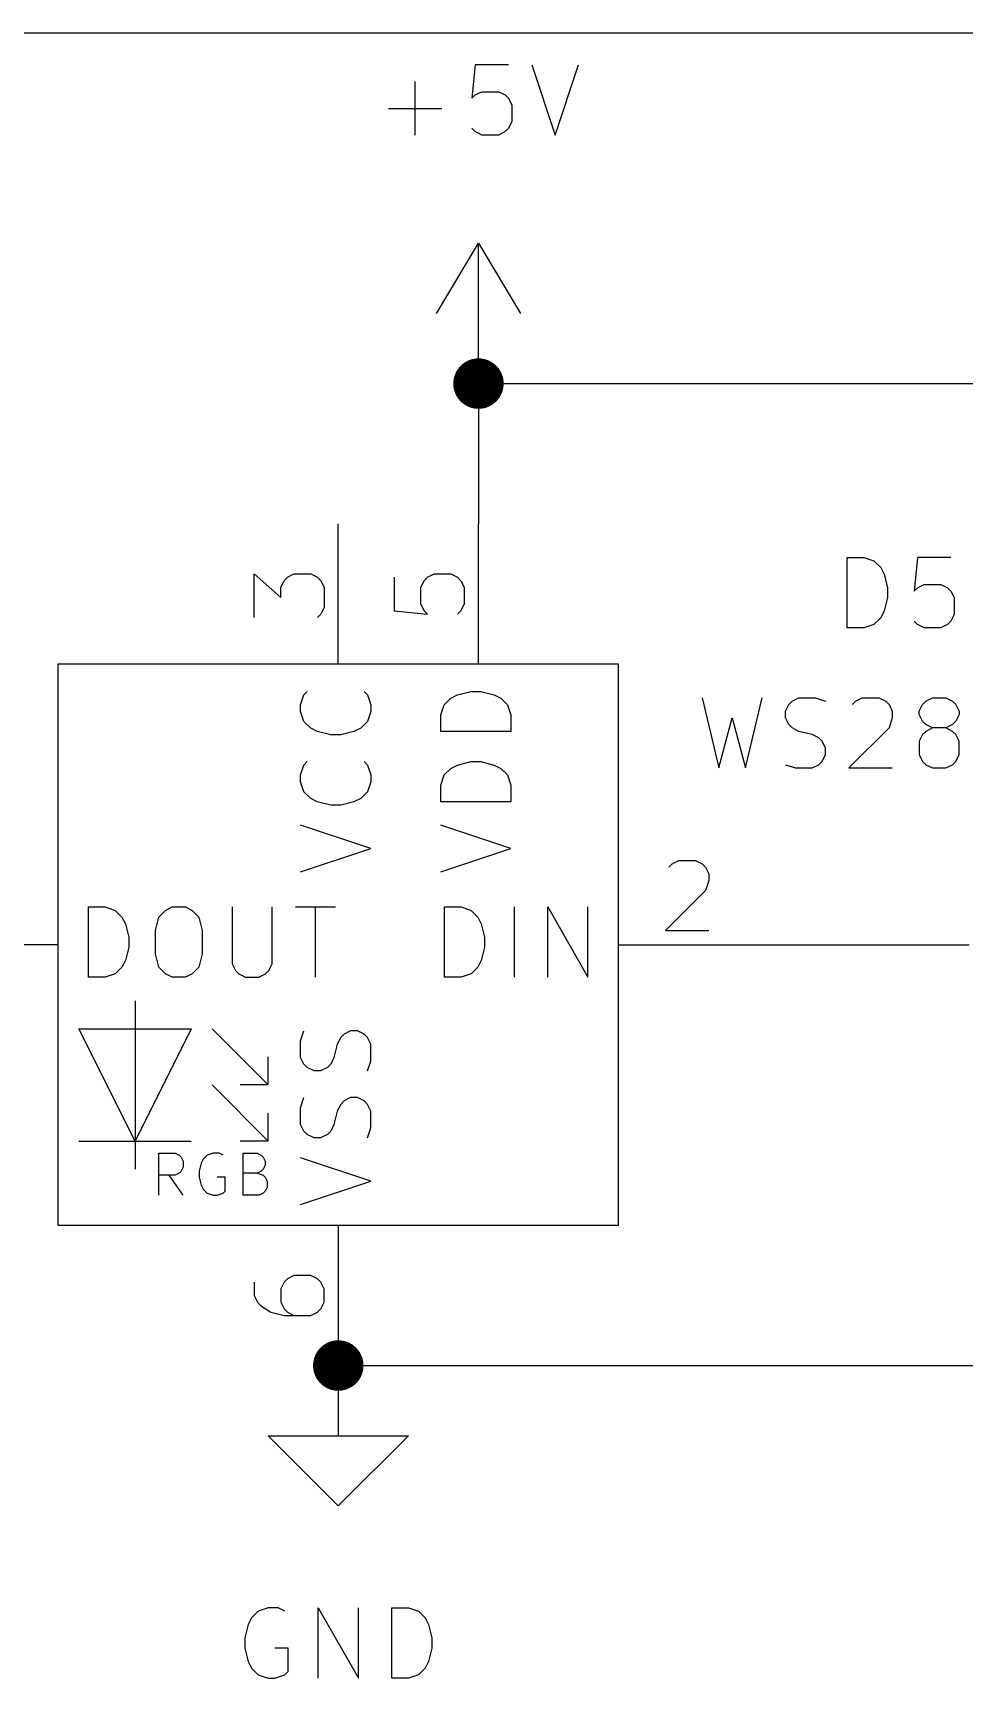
# Model space of a CAD drawing. Extents: x 0.4 to 11.3, y -7.9 to -0.4.
# Drawn here: x 1.182 to 1.846, y -3.973 to -2.8 of the extents above; entities that cross this region are included whole.
import ezdxf

# ---------------------------------------------------------------- set-up
doc = ezdxf.new("R2010")
doc.units = 0
doc.header["$MEASUREMENT"] = 0
for name, color, linetype in [('CYAN2', 4, 'CONTINUOUS'), ('GREEN3', 91, 'CONTINUOUS'), ('LYELLOW', 51, 'CONTINUOUS'), ('RED2', 1, 'CONTINUOUS'), ('RED3', 11, 'CONTINUOUS')]:
    doc.layers.add(name, color=color, linetype=linetype)

msp = doc.modelspace()

# ---------------------------------------------------------------- linework, layer by layer
at = {"layer": 'CYAN2', "linetype": 'CONTINUOUS'}
for p, q in [((1.4976, -2.8228), (1.4952, -2.8466)), ((1.5214, -2.8228), (1.4976, -2.8228)), ((1.5381, -2.8228), (1.5548, -2.8728)), ((1.5548, -2.8728), (1.5714, -2.8228)), ((1.4548, -2.8728), (1.4548, -2.8347)), ((1.4952, -2.8466), (1.4976, -2.8442)), ((1.4976, -2.8442), (1.5024, -2.8419)), ((1.5024, -2.8419), (1.5143, -2.8419)), ((1.5143, -2.8419), (1.519, -2.8442)), ((1.519, -2.8442), (1.5214, -2.8466)), ((1.5214, -2.8466), (1.5238, -2.8514)), ((1.4357, -2.8538), (1.4738, -2.8538)), ((1.5238, -2.8514), (1.5238, -2.8633)), ((1.4976, -2.8704), (1.4952, -2.868)), ((1.5024, -2.8728), (1.4976, -2.8704)), ((1.5143, -2.8728), (1.5024, -2.8728)), ((1.519, -2.8704), (1.5143, -2.8728)), ((1.5214, -2.868), (1.519, -2.8704)), ((1.5238, -2.8633), (1.5214, -2.868)), ((1.7631, -3.224), (1.7631, -3.174)), ((1.7631, -3.174), (1.775, -3.174)), ((1.7631, -3.224), (1.7631, -3.174)), ((1.7631, -3.174), (1.775, -3.174)), ((1.775, -3.174), (1.7821, -3.1764)), ((1.775, -3.174), (1.7821, -3.1764)), ((1.7821, -3.1764), (1.7869, -3.1812)), ((1.7821, -3.1764), (1.7869, -3.1812)), ((1.8131, -3.174), (1.8107, -3.1979)), ((1.8131, -3.174), (1.8107, -3.1979)), ((1.8369, -3.174), (1.8131, -3.174)), ((1.8369, -3.174), (1.8131, -3.174)), ((1.7869, -3.1812), (1.7893, -3.1859)), ((1.7869, -3.1812), (1.7893, -3.1859)), ((1.7893, -3.1859), (1.7917, -3.1955)), ((1.7893, -3.1859), (1.7917, -3.1955)), ((1.7917, -3.1955), (1.7917, -3.2026)), ((1.7917, -3.1955), (1.7917, -3.2026)), ((1.8107, -3.1979), (1.8131, -3.1955)), ((1.8107, -3.1979), (1.8131, -3.1955)), ((1.8131, -3.1955), (1.8179, -3.1931)), ((1.8131, -3.1955), (1.8179, -3.1931)), ((1.8179, -3.1931), (1.8298, -3.1931)), ((1.8179, -3.1931), (1.8298, -3.1931)), ((1.8298, -3.1931), (1.8345, -3.1955)), ((1.8298, -3.1931), (1.8345, -3.1955)), ((1.8345, -3.1955), (1.8369, -3.1979)), ((1.8345, -3.1955), (1.8369, -3.1979)), ((1.8369, -3.1979), (1.8393, -3.2026)), ((1.8369, -3.1979), (1.8393, -3.2026)), ((1.7893, -3.2121), (1.7869, -3.2169)), ((1.7893, -3.2121), (1.7869, -3.2169)), ((1.7917, -3.2026), (1.7893, -3.2121)), ((1.7917, -3.2026), (1.7893, -3.2121)), ((1.8393, -3.2026), (1.8393, -3.2145)), ((1.8393, -3.2026), (1.8393, -3.2145)), ((1.775, -3.224), (1.7631, -3.224)), ((1.775, -3.224), (1.7631, -3.224)), ((1.7821, -3.2217), (1.775, -3.224)), ((1.7821, -3.2217), (1.775, -3.224)), ((1.7869, -3.2169), (1.7821, -3.2217)), ((1.7869, -3.2169), (1.7821, -3.2217)), ((1.8131, -3.2217), (1.8107, -3.2193)), ((1.8131, -3.2217), (1.8107, -3.2193)), ((1.8179, -3.224), (1.8131, -3.2217)), ((1.8179, -3.224), (1.8131, -3.2217)), ((1.8298, -3.224), (1.8179, -3.224)), ((1.8298, -3.224), (1.8179, -3.224)), ((1.8345, -3.2217), (1.8298, -3.224)), ((1.8345, -3.2217), (1.8298, -3.224)), ((1.8369, -3.2193), (1.8345, -3.2217)), ((1.8369, -3.2193), (1.8345, -3.2217)), ((1.8393, -3.2145), (1.8369, -3.2193)), ((1.8393, -3.2145), (1.8369, -3.2193)), ((1.3731, -3.279), (1.3755, -3.2719)), ((1.3731, -3.279), (1.3755, -3.2719)), ((1.3755, -3.2719), (1.3779, -3.2695)), ((1.3755, -3.2719), (1.3779, -3.2695)), ((1.4184, -3.2695), (1.4208, -3.2719)), ((1.4184, -3.2695), (1.4208, -3.2719)), ((1.4208, -3.2719), (1.4231, -3.279)), ((1.4208, -3.2719), (1.4231, -3.279)), ((1.4803, -3.2743), (1.485, -3.2719)), ((1.4803, -3.2743), (1.485, -3.2719)), ((1.485, -3.2719), (1.4946, -3.2695)), ((1.485, -3.2719), (1.4946, -3.2695)), ((1.4946, -3.2695), (1.5017, -3.2695)), ((1.4946, -3.2695), (1.5017, -3.2695)), ((1.5017, -3.2695), (1.5112, -3.2719)), ((1.5017, -3.2695), (1.5112, -3.2719)), ((1.5112, -3.2719), (1.516, -3.2743)), ((1.5112, -3.2719), (1.516, -3.2743)), ((1.3731, -3.2838), (1.3731, -3.279)), ((1.3731, -3.2838), (1.3731, -3.279)), ((1.3755, -3.2909), (1.3731, -3.2838)), ((1.3755, -3.2909), (1.3731, -3.2838)), ((1.4231, -3.2838), (1.4208, -3.2909)), ((1.4231, -3.2838), (1.4208, -3.2909)), ((1.4231, -3.279), (1.4231, -3.2838)), ((1.4231, -3.279), (1.4231, -3.2838)), ((1.4731, -3.2862), (1.4755, -3.279)), ((1.4731, -3.2862), (1.4755, -3.279)), ((1.4755, -3.279), (1.4803, -3.2743)), ((1.4755, -3.279), (1.4803, -3.2743)), ((1.516, -3.2743), (1.5208, -3.279)), ((1.516, -3.2743), (1.5208, -3.279)), ((1.5208, -3.279), (1.5231, -3.2862)), ((1.5208, -3.279), (1.5231, -3.2862)), ((1.6595, -3.274), (1.6714, -3.324)), ((1.6595, -3.274), (1.6714, -3.324)), ((1.6905, -3.324), (1.7024, -3.274)), ((1.6905, -3.324), (1.7024, -3.274)), ((1.719, -3.2836), (1.7214, -3.2788)), ((1.719, -3.2836), (1.7214, -3.2788)), ((1.719, -3.2883), (1.719, -3.2836)), ((1.719, -3.2883), (1.719, -3.2836)), ((1.7214, -3.2788), (1.7238, -3.2764)), ((1.7214, -3.2788), (1.7238, -3.2764)), ((1.7238, -3.2764), (1.7286, -3.274)), ((1.7238, -3.2764), (1.7286, -3.274)), ((1.7286, -3.274), (1.7405, -3.274)), ((1.7286, -3.274), (1.7405, -3.274)), ((1.7405, -3.274), (1.7476, -3.2764)), ((1.7405, -3.274), (1.7476, -3.2764)), ((1.7667, -3.2788), (1.769, -3.2764)), ((1.7667, -3.2788), (1.769, -3.2764)), ((1.769, -3.2764), (1.7738, -3.274)), ((1.769, -3.2764), (1.7738, -3.274)), ((1.7738, -3.274), (1.7857, -3.274)), ((1.7738, -3.274), (1.7857, -3.274)), ((1.7857, -3.274), (1.7905, -3.2764)), ((1.7857, -3.274), (1.7905, -3.2764)), ((1.7905, -3.2764), (1.7929, -3.2788)), ((1.7905, -3.2764), (1.7929, -3.2788)), ((1.7929, -3.2788), (1.7952, -3.2836)), ((1.7929, -3.2788), (1.7952, -3.2836)), ((1.7952, -3.2836), (1.7952, -3.2883)), ((1.7952, -3.2836), (1.7952, -3.2883)), ((1.8143, -3.2836), (1.8167, -3.2788)), ((1.8143, -3.2836), (1.8167, -3.2788)), ((1.8143, -3.2859), (1.8143, -3.2836)), ((1.8143, -3.2859), (1.8143, -3.2836)), ((1.8167, -3.2788), (1.819, -3.2764)), ((1.8167, -3.2788), (1.819, -3.2764)), ((1.819, -3.2764), (1.8238, -3.274)), ((1.819, -3.2764), (1.8238, -3.274)), ((1.8238, -3.274), (1.8333, -3.274)), ((1.8238, -3.274), (1.8333, -3.274)), ((1.8333, -3.274), (1.8381, -3.2764)), ((1.8333, -3.274), (1.8381, -3.2764)), ((1.8381, -3.2764), (1.8405, -3.2788)), ((1.8381, -3.2764), (1.8405, -3.2788)), ((1.8405, -3.2788), (1.8429, -3.2836)), ((1.8405, -3.2788), (1.8429, -3.2836)), ((1.8429, -3.2836), (1.8429, -3.2859)), ((1.8429, -3.2836), (1.8429, -3.2859)), ((1.3803, -3.2957), (1.3755, -3.2909)), ((1.3803, -3.2957), (1.3755, -3.2909)), ((1.4208, -3.2909), (1.416, -3.2957)), ((1.4208, -3.2909), (1.416, -3.2957)), ((1.4731, -3.2981), (1.4731, -3.2862)), ((1.4731, -3.2981), (1.4731, -3.2862)), ((1.5231, -3.2862), (1.5231, -3.2981)), ((1.5231, -3.2862), (1.5231, -3.2981)), ((1.6714, -3.324), (1.681, -3.2883)), ((1.6714, -3.324), (1.681, -3.2883)), ((1.681, -3.2883), (1.6905, -3.324)), ((1.681, -3.2883), (1.6905, -3.324)), ((1.7214, -3.2931), (1.719, -3.2883)), ((1.7214, -3.2931), (1.719, -3.2883)), ((1.7238, -3.2955), (1.7214, -3.2931)), ((1.7238, -3.2955), (1.7214, -3.2931)), ((1.7286, -3.2979), (1.7238, -3.2955)), ((1.7286, -3.2979), (1.7238, -3.2955)), ((1.7929, -3.2955), (1.7643, -3.324)), ((1.7929, -3.2955), (1.7643, -3.324)), ((1.7952, -3.2883), (1.7929, -3.2955)), ((1.7952, -3.2883), (1.7929, -3.2955)), ((1.8167, -3.2907), (1.8143, -3.2859)), ((1.8167, -3.2907), (1.8143, -3.2859)), ((1.819, -3.2931), (1.8167, -3.2907)), ((1.819, -3.2931), (1.8167, -3.2907)), ((1.8238, -3.2955), (1.819, -3.2931)), ((1.8238, -3.2955), (1.819, -3.2931)), ((1.8238, -3.2955), (1.819, -3.2979)), ((1.8238, -3.2955), (1.819, -3.2979)), ((1.8333, -3.2955), (1.8238, -3.2955)), ((1.8333, -3.2955), (1.8238, -3.2955)), ((1.8381, -3.2931), (1.8333, -3.2955)), ((1.8381, -3.2931), (1.8333, -3.2955)), ((1.8381, -3.2979), (1.8333, -3.2955)), ((1.8381, -3.2979), (1.8333, -3.2955)), ((1.8405, -3.2907), (1.8381, -3.2931)), ((1.8405, -3.2907), (1.8381, -3.2931)), ((1.8429, -3.2859), (1.8405, -3.2907)), ((1.8429, -3.2859), (1.8405, -3.2907)), ((1.385, -3.2981), (1.3803, -3.2957)), ((1.385, -3.2981), (1.3803, -3.2957)), ((1.3946, -3.3005), (1.385, -3.2981)), ((1.3946, -3.3005), (1.385, -3.2981)), ((1.4017, -3.3005), (1.3946, -3.3005)), ((1.4017, -3.3005), (1.3946, -3.3005)), ((1.4112, -3.2981), (1.4017, -3.3005)), ((1.4112, -3.2981), (1.4017, -3.3005)), ((1.416, -3.2957), (1.4112, -3.2981)), ((1.416, -3.2957), (1.4112, -3.2981)), ((1.5231, -3.2981), (1.4731, -3.2981)), ((1.5231, -3.2981), (1.4731, -3.2981)), ((1.7381, -3.3002), (1.7286, -3.2979)), ((1.7381, -3.3002), (1.7286, -3.2979)), ((1.7429, -3.3026), (1.7381, -3.3002)), ((1.7429, -3.3026), (1.7381, -3.3002)), ((1.7452, -3.305), (1.7429, -3.3026)), ((1.7452, -3.305), (1.7429, -3.3026)), ((1.7476, -3.3098), (1.7452, -3.305)), ((1.7476, -3.3098), (1.7452, -3.305)), ((1.8167, -3.3002), (1.8143, -3.305)), ((1.8167, -3.3002), (1.8143, -3.305)), ((1.8143, -3.305), (1.8143, -3.3145)), ((1.8143, -3.305), (1.8143, -3.3145)), ((1.819, -3.2979), (1.8167, -3.3002)), ((1.819, -3.2979), (1.8167, -3.3002)), ((1.8405, -3.3002), (1.8381, -3.2979)), ((1.8405, -3.3002), (1.8381, -3.2979)), ((1.8429, -3.305), (1.8405, -3.3002)), ((1.8429, -3.305), (1.8405, -3.3002)), ((1.8429, -3.3145), (1.8429, -3.305)), ((1.8429, -3.3145), (1.8429, -3.305)), ((1.7452, -3.3193), (1.7476, -3.3145)), ((1.7452, -3.3193), (1.7476, -3.3145)), ((1.7476, -3.3145), (1.7476, -3.3098)), ((1.7476, -3.3145), (1.7476, -3.3098)), ((1.8143, -3.3145), (1.8167, -3.3193)), ((1.8143, -3.3145), (1.8167, -3.3193)), ((1.8405, -3.3193), (1.8429, -3.3145)), ((1.8405, -3.3193), (1.8429, -3.3145)), ((1.3731, -3.329), (1.3755, -3.3219)), ((1.3731, -3.329), (1.3755, -3.3219)), ((1.3731, -3.3338), (1.3731, -3.329)), ((1.3731, -3.3338), (1.3731, -3.329)), ((1.3755, -3.3219), (1.3779, -3.3195)), ((1.3755, -3.3219), (1.3779, -3.3195)), ((1.4184, -3.3195), (1.4208, -3.3219)), ((1.4184, -3.3195), (1.4208, -3.3219)), ((1.4208, -3.3219), (1.4231, -3.329)), ((1.4208, -3.3219), (1.4231, -3.329)), ((1.4231, -3.329), (1.4231, -3.3338)), ((1.4231, -3.329), (1.4231, -3.3338)), ((1.4731, -3.3362), (1.4755, -3.329)), ((1.4731, -3.3362), (1.4755, -3.329)), ((1.4755, -3.329), (1.4803, -3.3243)), ((1.4755, -3.329), (1.4803, -3.3243)), ((1.4803, -3.3243), (1.485, -3.3219)), ((1.4803, -3.3243), (1.485, -3.3219)), ((1.485, -3.3219), (1.4946, -3.3195)), ((1.485, -3.3219), (1.4946, -3.3195)), ((1.4946, -3.3195), (1.5017, -3.3195)), ((1.4946, -3.3195), (1.5017, -3.3195)), ((1.5017, -3.3195), (1.5112, -3.3219)), ((1.5017, -3.3195), (1.5112, -3.3219)), ((1.5112, -3.3219), (1.516, -3.3243)), ((1.5112, -3.3219), (1.516, -3.3243)), ((1.516, -3.3243), (1.5208, -3.329)), ((1.516, -3.3243), (1.5208, -3.329)), ((1.5208, -3.329), (1.5231, -3.3362)), ((1.5208, -3.329), (1.5231, -3.3362)), ((1.719, -3.3217), (1.7262, -3.324)), ((1.719, -3.3217), (1.7262, -3.324)), ((1.7262, -3.324), (1.7381, -3.324)), ((1.7262, -3.324), (1.7381, -3.324)), ((1.7381, -3.324), (1.7429, -3.3217)), ((1.7381, -3.324), (1.7429, -3.3217)), ((1.7429, -3.3217), (1.7452, -3.3193)), ((1.7429, -3.3217), (1.7452, -3.3193)), ((1.7643, -3.324), (1.7952, -3.324)), ((1.7643, -3.324), (1.7952, -3.324)), ((1.8167, -3.3193), (1.819, -3.3217)), ((1.8167, -3.3193), (1.819, -3.3217)), ((1.819, -3.3217), (1.8238, -3.324)), ((1.819, -3.3217), (1.8238, -3.324)), ((1.8238, -3.324), (1.8333, -3.324)), ((1.8238, -3.324), (1.8333, -3.324)), ((1.8333, -3.324), (1.8381, -3.3217)), ((1.8333, -3.324), (1.8381, -3.3217)), ((1.8381, -3.3217), (1.8405, -3.3193)), ((1.8381, -3.3217), (1.8405, -3.3193)), ((1.3755, -3.3409), (1.3731, -3.3338)), ((1.3755, -3.3409), (1.3731, -3.3338)), ((1.3803, -3.3457), (1.3755, -3.3409)), ((1.3803, -3.3457), (1.3755, -3.3409)), ((1.4208, -3.3409), (1.416, -3.3457)), ((1.4208, -3.3409), (1.416, -3.3457)), ((1.4231, -3.3338), (1.4208, -3.3409)), ((1.4231, -3.3338), (1.4208, -3.3409)), ((1.4731, -3.3481), (1.4731, -3.3362)), ((1.4731, -3.3481), (1.4731, -3.3362)), ((1.5231, -3.3362), (1.5231, -3.3481)), ((1.5231, -3.3362), (1.5231, -3.3481)), ((1.385, -3.3481), (1.3803, -3.3457)), ((1.385, -3.3481), (1.3803, -3.3457)), ((1.3946, -3.3505), (1.385, -3.3481)), ((1.3946, -3.3505), (1.385, -3.3481)), ((1.4017, -3.3505), (1.3946, -3.3505)), ((1.4017, -3.3505), (1.3946, -3.3505)), ((1.4112, -3.3481), (1.4017, -3.3505)), ((1.4112, -3.3481), (1.4017, -3.3505)), ((1.416, -3.3457), (1.4112, -3.3481)), ((1.416, -3.3457), (1.4112, -3.3481)), ((1.5231, -3.3481), (1.4731, -3.3481)), ((1.5231, -3.3481), (1.4731, -3.3481)), ((1.4231, -3.3814), (1.3731, -3.3648)), ((1.4231, -3.3814), (1.3731, -3.3648)), ((1.5231, -3.3814), (1.4731, -3.3648)), ((1.5231, -3.3814), (1.4731, -3.3648)), ((1.3731, -3.3981), (1.4231, -3.3814)), ((1.3731, -3.3981), (1.4231, -3.3814)), ((1.4731, -3.3981), (1.5231, -3.3814)), ((1.4731, -3.3981), (1.5231, -3.3814)), ((1.2219, -3.4731), (1.2219, -3.4231)), ((1.2219, -3.4231), (1.2338, -3.4231)), ((1.2219, -3.4731), (1.2219, -3.4231)), ((1.2219, -3.4231), (1.2338, -3.4231)), ((1.2338, -3.4231), (1.2409, -3.4255)), ((1.2338, -3.4231), (1.2409, -3.4255)), ((1.2767, -3.4255), (1.2814, -3.4231)), ((1.2767, -3.4255), (1.2814, -3.4231)), ((1.2814, -3.4231), (1.2909, -3.4231)), ((1.2814, -3.4231), (1.2909, -3.4231)), ((1.2909, -3.4231), (1.2957, -3.4255)), ((1.2909, -3.4231), (1.2957, -3.4255)), ((1.3243, -3.4231), (1.3243, -3.4636)), ((1.3243, -3.4231), (1.3243, -3.4636)), ((1.3529, -3.4636), (1.3529, -3.4231)), ((1.3529, -3.4636), (1.3529, -3.4231)), ((1.3695, -3.4231), (1.3981, -3.4231)), ((1.3695, -3.4231), (1.3981, -3.4231)), ((1.3838, -3.4731), (1.3838, -3.4231)), ((1.3838, -3.4731), (1.3838, -3.4231)), ((1.4757, -3.4731), (1.4757, -3.4231)), ((1.4757, -3.4231), (1.4876, -3.4231)), ((1.4757, -3.4731), (1.4757, -3.4231)), ((1.4757, -3.4231), (1.4876, -3.4231)), ((1.4876, -3.4231), (1.4948, -3.4255)), ((1.4876, -3.4231), (1.4948, -3.4255)), ((1.5257, -3.4731), (1.5257, -3.4231)), ((1.5257, -3.4731), (1.5257, -3.4231)), ((1.5495, -3.4731), (1.5495, -3.4231)), ((1.5495, -3.4231), (1.5781, -3.4731)), ((1.5495, -3.4731), (1.5495, -3.4231)), ((1.5495, -3.4231), (1.5781, -3.4731)), ((1.5781, -3.4731), (1.5781, -3.4231)), ((1.5781, -3.4731), (1.5781, -3.4231)), ((1.2409, -3.4255), (1.2457, -3.4303)), ((1.2409, -3.4255), (1.2457, -3.4303)), ((1.2457, -3.4303), (1.2481, -3.435)), ((1.2457, -3.4303), (1.2481, -3.435)), ((1.2481, -3.435), (1.2505, -3.4446)), ((1.2481, -3.435), (1.2505, -3.4446)), ((1.2695, -3.4398), (1.2719, -3.4303)), ((1.2695, -3.4398), (1.2719, -3.4303)), ((1.2719, -3.4303), (1.2767, -3.4255)), ((1.2719, -3.4303), (1.2767, -3.4255)), ((1.2957, -3.4255), (1.3005, -3.4303)), ((1.2957, -3.4255), (1.3005, -3.4303)), ((1.3005, -3.4303), (1.3029, -3.4398)), ((1.3005, -3.4303), (1.3029, -3.4398)), ((1.4948, -3.4255), (1.4995, -3.4303)), ((1.4948, -3.4255), (1.4995, -3.4303)), ((1.4995, -3.4303), (1.5019, -3.435)), ((1.4995, -3.4303), (1.5019, -3.435)), ((1.5019, -3.435), (1.5043, -3.4446)), ((1.5019, -3.435), (1.5043, -3.4446)), ((1.2505, -3.4446), (1.2505, -3.4517)), ((1.2505, -3.4446), (1.2505, -3.4517)), ((1.2695, -3.4565), (1.2695, -3.4398)), ((1.2695, -3.4565), (1.2695, -3.4398)), ((1.3029, -3.4398), (1.3029, -3.4565)), ((1.3029, -3.4398), (1.3029, -3.4565)), ((1.5043, -3.4446), (1.5043, -3.4517)), ((1.5043, -3.4446), (1.5043, -3.4517)), ((1.2505, -3.4517), (1.2481, -3.4612)), ((1.2505, -3.4517), (1.2481, -3.4612)), ((1.2719, -3.466), (1.2695, -3.4565)), ((1.2719, -3.466), (1.2695, -3.4565)), ((1.3029, -3.4565), (1.3005, -3.466)), ((1.3029, -3.4565), (1.3005, -3.466)), ((1.5043, -3.4517), (1.5019, -3.4612)), ((1.5043, -3.4517), (1.5019, -3.4612)), ((1.2409, -3.4708), (1.2338, -3.4731)), ((1.2409, -3.4708), (1.2338, -3.4731)), ((1.2457, -3.466), (1.2409, -3.4708)), ((1.2457, -3.466), (1.2409, -3.4708)), ((1.2481, -3.4612), (1.2457, -3.466)), ((1.2481, -3.4612), (1.2457, -3.466)), ((1.2767, -3.4708), (1.2719, -3.466)), ((1.2767, -3.4708), (1.2719, -3.466)), ((1.2814, -3.4731), (1.2767, -3.4708)), ((1.2814, -3.4731), (1.2767, -3.4708)), ((1.2957, -3.4708), (1.2909, -3.4731)), ((1.2957, -3.4708), (1.2909, -3.4731)), ((1.3005, -3.466), (1.2957, -3.4708)), ((1.3005, -3.466), (1.2957, -3.4708)), ((1.3243, -3.4636), (1.3267, -3.4684)), ((1.3243, -3.4636), (1.3267, -3.4684)), ((1.3267, -3.4684), (1.329, -3.4708)), ((1.3267, -3.4684), (1.329, -3.4708)), ((1.329, -3.4708), (1.3338, -3.4731)), ((1.329, -3.4708), (1.3338, -3.4731)), ((1.3433, -3.4731), (1.3481, -3.4708)), ((1.3433, -3.4731), (1.3481, -3.4708)), ((1.3481, -3.4708), (1.3505, -3.4684)), ((1.3481, -3.4708), (1.3505, -3.4684)), ((1.3505, -3.4684), (1.3529, -3.4636)), ((1.3505, -3.4684), (1.3529, -3.4636)), ((1.4948, -3.4708), (1.4876, -3.4731)), ((1.4948, -3.4708), (1.4876, -3.4731)), ((1.4995, -3.466), (1.4948, -3.4708)), ((1.4995, -3.466), (1.4948, -3.4708)), ((1.5019, -3.4612), (1.4995, -3.466)), ((1.5019, -3.4612), (1.4995, -3.466)), ((1.2338, -3.4731), (1.2219, -3.4731)), ((1.2338, -3.4731), (1.2219, -3.4731)), ((1.2909, -3.4731), (1.2814, -3.4731)), ((1.2909, -3.4731), (1.2814, -3.4731)), ((1.3338, -3.4731), (1.3433, -3.4731)), ((1.3338, -3.4731), (1.3433, -3.4731)), ((1.4876, -3.4731), (1.4757, -3.4731)), ((1.4876, -3.4731), (1.4757, -3.4731)), ((1.3731, -3.5186), (1.3755, -3.5114)), ((1.3731, -3.5186), (1.3755, -3.5114)), ((1.4017, -3.5162), (1.3993, -3.5209)), ((1.4017, -3.5162), (1.3993, -3.5209)), ((1.4041, -3.5138), (1.4017, -3.5162)), ((1.4041, -3.5138), (1.4017, -3.5162)), ((1.4088, -3.5114), (1.4041, -3.5138)), ((1.4088, -3.5114), (1.4041, -3.5138)), ((1.4136, -3.5114), (1.4088, -3.5114)), ((1.4136, -3.5114), (1.4088, -3.5114)), ((1.4184, -3.5138), (1.4136, -3.5114)), ((1.4184, -3.5138), (1.4136, -3.5114)), ((1.4208, -3.5162), (1.4184, -3.5138)), ((1.4208, -3.5162), (1.4184, -3.5138)), ((1.4231, -3.5209), (1.4208, -3.5162)), ((1.4231, -3.5209), (1.4208, -3.5162)), ((1.3731, -3.5305), (1.3731, -3.5186)), ((1.3731, -3.5305), (1.3731, -3.5186)), ((1.3993, -3.5209), (1.3969, -3.5305)), ((1.3993, -3.5209), (1.3969, -3.5305)), ((1.4231, -3.5329), (1.4231, -3.5209)), ((1.4231, -3.5329), (1.4231, -3.5209)), ((1.3755, -3.5352), (1.3731, -3.5305)), ((1.3755, -3.5352), (1.3731, -3.5305)), ((1.3779, -3.5376), (1.3755, -3.5352)), ((1.3779, -3.5376), (1.3755, -3.5352)), ((1.3827, -3.54), (1.3779, -3.5376)), ((1.3827, -3.54), (1.3779, -3.5376)), ((1.3874, -3.54), (1.3827, -3.54)), ((1.3874, -3.54), (1.3827, -3.54)), ((1.3922, -3.5376), (1.3874, -3.54)), ((1.3922, -3.5376), (1.3874, -3.54)), ((1.3946, -3.5352), (1.3922, -3.5376)), ((1.3946, -3.5352), (1.3922, -3.5376)), ((1.3969, -3.5305), (1.3946, -3.5352)), ((1.3969, -3.5305), (1.3946, -3.5352)), ((1.4208, -3.54), (1.4231, -3.5329)), ((1.4208, -3.54), (1.4231, -3.5329)), ((1.3731, -3.5662), (1.3755, -3.559)), ((1.3731, -3.5662), (1.3755, -3.559)), ((1.4017, -3.5638), (1.3993, -3.5686)), ((1.4017, -3.5638), (1.3993, -3.5686)), ((1.4041, -3.5614), (1.4017, -3.5638)), ((1.4041, -3.5614), (1.4017, -3.5638)), ((1.4088, -3.559), (1.4041, -3.5614)), ((1.4088, -3.559), (1.4041, -3.5614)), ((1.4136, -3.559), (1.4088, -3.559)), ((1.4136, -3.559), (1.4088, -3.559)), ((1.4184, -3.5614), (1.4136, -3.559)), ((1.4184, -3.5614), (1.4136, -3.559)), ((1.4208, -3.5638), (1.4184, -3.5614)), ((1.4208, -3.5638), (1.4184, -3.5614)), ((1.4231, -3.5686), (1.4208, -3.5638)), ((1.4231, -3.5686), (1.4208, -3.5638)), ((1.3731, -3.5781), (1.3731, -3.5662)), ((1.3731, -3.5781), (1.3731, -3.5662)), ((1.3993, -3.5686), (1.3969, -3.5781)), ((1.3993, -3.5686), (1.3969, -3.5781)), ((1.4231, -3.5805), (1.4231, -3.5686)), ((1.4231, -3.5805), (1.4231, -3.5686)), ((1.3755, -3.5829), (1.3731, -3.5781)), ((1.3755, -3.5829), (1.3731, -3.5781)), ((1.3779, -3.5852), (1.3755, -3.5829)), ((1.3779, -3.5852), (1.3755, -3.5829)), ((1.3827, -3.5876), (1.3779, -3.5852)), ((1.3827, -3.5876), (1.3779, -3.5852)), ((1.3874, -3.5876), (1.3827, -3.5876)), ((1.3874, -3.5876), (1.3827, -3.5876)), ((1.3922, -3.5852), (1.3874, -3.5876)), ((1.3922, -3.5852), (1.3874, -3.5876)), ((1.3946, -3.5829), (1.3922, -3.5852)), ((1.3946, -3.5829), (1.3922, -3.5852)), ((1.3969, -3.5781), (1.3946, -3.5829)), ((1.3969, -3.5781), (1.3946, -3.5829)), ((1.4208, -3.5876), (1.4231, -3.5805)), ((1.4208, -3.5876), (1.4231, -3.5805)), ((1.4231, -3.6186), (1.3731, -3.6019)), ((1.4231, -3.6186), (1.3731, -3.6019)), ((1.3731, -3.6352), (1.4231, -3.6186)), ((1.3731, -3.6352), (1.4231, -3.6186)), ((1.3429, -3.9252), (1.3381, -3.9299)), ((1.3429, -3.9252), (1.3381, -3.9299)), ((1.35, -3.9228), (1.3429, -3.9252)), ((1.35, -3.9228), (1.3429, -3.9252)), ((1.3571, -3.9228), (1.35, -3.9228)), ((1.3571, -3.9228), (1.35, -3.9228)), ((1.3619, -3.9252), (1.3571, -3.9228)), ((1.3619, -3.9252), (1.3571, -3.9228)), ((1.3857, -3.9728), (1.3857, -3.9228)), ((1.3857, -3.9228), (1.4143, -3.9728)), ((1.3857, -3.9728), (1.3857, -3.9228)), ((1.3857, -3.9228), (1.4143, -3.9728)), ((1.4143, -3.9728), (1.4143, -3.9228)), ((1.4143, -3.9728), (1.4143, -3.9228)), ((1.4381, -3.9728), (1.4381, -3.9228)), ((1.4381, -3.9228), (1.45, -3.9228)), ((1.4381, -3.9728), (1.4381, -3.9228)), ((1.4381, -3.9228), (1.45, -3.9228)), ((1.45, -3.9228), (1.4571, -3.9252)), ((1.45, -3.9228), (1.4571, -3.9252)), ((1.4571, -3.9252), (1.4619, -3.9299)), ((1.4571, -3.9252), (1.4619, -3.9299)), ((1.3357, -3.9347), (1.3333, -3.9442)), ((1.3357, -3.9347), (1.3333, -3.9442)), ((1.3381, -3.9299), (1.3357, -3.9347)), ((1.3381, -3.9299), (1.3357, -3.9347)), ((1.4619, -3.9299), (1.4643, -3.9347)), ((1.4619, -3.9299), (1.4643, -3.9347)), ((1.4643, -3.9347), (1.4667, -3.9442)), ((1.4643, -3.9347), (1.4667, -3.9442)), ((1.3333, -3.9442), (1.3333, -3.9514)), ((1.3333, -3.9442), (1.3333, -3.9514)), ((1.3333, -3.9514), (1.3357, -3.9609)), ((1.3333, -3.9514), (1.3357, -3.9609)), ((1.3643, -3.9514), (1.3548, -3.9514)), ((1.3643, -3.9514), (1.3548, -3.9514)), ((1.3643, -3.968), (1.3643, -3.9514)), ((1.3643, -3.968), (1.3643, -3.9514)), ((1.4667, -3.9514), (1.4643, -3.9609)), ((1.4667, -3.9514), (1.4643, -3.9609)), ((1.4667, -3.9442), (1.4667, -3.9514)), ((1.4667, -3.9442), (1.4667, -3.9514)), ((1.3357, -3.9609), (1.3381, -3.9657)), ((1.3357, -3.9609), (1.3381, -3.9657)), ((1.4643, -3.9609), (1.4619, -3.9657)), ((1.4643, -3.9609), (1.4619, -3.9657)), ((1.3381, -3.9657), (1.3429, -3.9704)), ((1.3381, -3.9657), (1.3429, -3.9704)), ((1.3429, -3.9704), (1.35, -3.9728)), ((1.3429, -3.9704), (1.35, -3.9728)), ((1.35, -3.9728), (1.3548, -3.9728)), ((1.35, -3.9728), (1.3548, -3.9728)), ((1.3548, -3.9728), (1.3619, -3.9704)), ((1.3548, -3.9728), (1.3619, -3.9704)), ((1.3619, -3.9704), (1.3643, -3.968)), ((1.3619, -3.9704), (1.3643, -3.968)), ((1.45, -3.9728), (1.4381, -3.9728)), ((1.45, -3.9728), (1.4381, -3.9728)), ((1.4571, -3.9704), (1.45, -3.9728)), ((1.4571, -3.9704), (1.45, -3.9728)), ((1.4619, -3.9657), (1.4571, -3.9704)), ((1.4619, -3.9657), (1.4571, -3.9704))]:
    msp.add_line(p, q, dxfattribs=at)
at = {"layer": 'GREEN3', "linetype": 'CONTINUOUS'}
for p, q in [((1.1, -2.8), (5.45, -2.8)), ((1.5, -3.05), (2.25, -3.05)), ((1.5, -3.05), (1.5, -3.15)), ((1.7, -3.45), (1.85, -3.45)), ((1.4, -3.75), (2.15, -3.75))]:
    msp.add_line(p, q, dxfattribs=at)
at = {"layer": 'GREEN3', "const_width": 0.018}
for points in [[(1.491, -3.05, 1), (1.509, -3.05, 1)], [(1.391, -3.75, 1), (1.409, -3.75, 1)]]:
    msp.add_lwpolyline(points, format="xyb", close=True, dxfattribs=at)
at = {"layer": 'LYELLOW', "linetype": 'CONTINUOUS'}
for p, q in [((1.2, -3.25), (1.2, -3.65)), ((1.6, -3.25), (1.2, -3.25)), ((1.6, -3.65), (1.6, -3.25)), ((1.2, -3.65), (1.6, -3.65))]:
    msp.add_line(p, q, dxfattribs=at)
at = {"layer": 'RED2', "linetype": 'CONTINUOUS'}
for p, q in [((1.47, -3), (1.5, -2.95)), ((1.5, -3.05), (1.5, -2.95)), ((1.5, -2.95), (1.53, -3)), ((1.4, -3.25), (1.4, -3.15)), ((1.4, -3.25), (1.4, -3.15)), ((1.5, -3.25), (1.5, -3.15)), ((1.5, -3.25), (1.5, -3.15)), ((1.2, -3.25), (1.2, -3.65)), ((1.6, -3.25), (1.2, -3.25)), ((1.6, -3.65), (1.6, -3.25)), ((1.2, -3.45), (1.1, -3.45)), ((1.2, -3.45), (1.1, -3.45)), ((1.6, -3.45), (1.7, -3.45)), ((1.6, -3.45), (1.7, -3.45)), ((1.255, -3.49), (1.255, -3.59)), ((1.215, -3.51), (1.295, -3.51)), ((1.255, -3.59), (1.215, -3.51)), ((1.295, -3.51), (1.255, -3.59)), ((1.31, -3.51), (1.35, -3.55)), ((1.35, -3.55), (1.35, -3.53)), ((1.31, -3.55), (1.35, -3.59)), ((1.35, -3.55), (1.33, -3.55)), ((1.35, -3.59), (1.35, -3.57)), ((1.215, -3.59), (1.295, -3.59)), ((1.255, -3.59), (1.255, -3.61)), ((1.2721, -3.6286), (1.2721, -3.5986)), ((1.2721, -3.5986), (1.2836, -3.5986)), ((1.2836, -3.5986), (1.2864, -3.6)), ((1.2864, -3.6), (1.2879, -3.6014)), ((1.3064, -3.6), (1.3036, -3.6029)), ((1.3107, -3.5986), (1.3064, -3.6)), ((1.315, -3.5986), (1.3107, -3.5986)), ((1.3179, -3.6), (1.315, -3.5986)), ((1.35, -3.59), (1.33, -3.59)), ((1.3321, -3.6286), (1.3321, -3.5986)), ((1.3321, -3.5986), (1.3421, -3.5986)), ((1.3421, -3.5986), (1.345, -3.6)), ((1.345, -3.6), (1.3464, -3.6014)), ((1.2879, -3.6114), (1.2864, -3.6129)), ((1.2879, -3.6014), (1.2893, -3.6043)), ((1.2893, -3.6086), (1.2879, -3.6114)), ((1.2893, -3.6043), (1.2893, -3.6086)), ((1.3021, -3.6057), (1.3007, -3.6114)), ((1.3007, -3.6114), (1.3007, -3.6157)), ((1.3036, -3.6029), (1.3021, -3.6057)), ((1.345, -3.6114), (1.3421, -3.6129)), ((1.3464, -3.61), (1.345, -3.6114)), ((1.3464, -3.6014), (1.3479, -3.6043)), ((1.3479, -3.6071), (1.3464, -3.61)), ((1.3479, -3.6043), (1.3479, -3.6071)), ((1.2836, -3.6143), (1.2721, -3.6143)), ((1.2893, -3.6286), (1.2793, -3.6143)), ((1.2864, -3.6129), (1.2836, -3.6143)), ((1.3007, -3.6157), (1.3021, -3.6214)), ((1.3021, -3.6214), (1.3036, -3.6243)), ((1.3193, -3.6157), (1.3136, -3.6157)), ((1.3193, -3.6257), (1.3193, -3.6157)), ((1.3421, -3.6129), (1.3321, -3.6129)), ((1.3421, -3.6129), (1.3464, -3.6143)), ((1.3464, -3.6143), (1.3479, -3.6157)), ((1.3479, -3.6157), (1.3493, -3.6186)), ((1.3493, -3.6229), (1.3479, -3.6257)), ((1.3493, -3.6186), (1.3493, -3.6229)), ((1.3036, -3.6243), (1.3064, -3.6271)), ((1.3064, -3.6271), (1.3107, -3.6286)), ((1.3107, -3.6286), (1.3136, -3.6286)), ((1.3136, -3.6286), (1.3179, -3.6271)), ((1.3179, -3.6271), (1.3193, -3.6257)), ((1.3436, -3.6286), (1.3321, -3.6286)), ((1.3464, -3.6271), (1.3436, -3.6286)), ((1.3479, -3.6257), (1.3464, -3.6271)), ((1.2, -3.65), (1.6, -3.65)), ((1.4, -3.65), (1.4, -3.75)), ((1.4, -3.65), (1.4, -3.75)), ((1.4, -3.75), (1.4, -3.8)), ((1.4, -3.85), (1.35, -3.8)), ((1.35, -3.8), (1.4, -3.8)), ((1.4, -3.8), (1.45, -3.8)), ((1.45, -3.8), (1.4, -3.85))]:
    msp.add_line(p, q, dxfattribs=at)
at = {"layer": 'RED3', "linetype": 'CONTINUOUS'}
for p, q in [((1.3399, -3.2167), (1.3399, -3.1857)), ((1.3399, -3.1857), (1.3589, -3.2024)), ((1.3399, -3.2167), (1.3399, -3.1857)), ((1.3399, -3.1857), (1.3589, -3.2024)), ((1.3613, -3.1905), (1.3637, -3.1881)), ((1.3613, -3.1905), (1.3637, -3.1881)), ((1.3637, -3.1881), (1.3684, -3.1857)), ((1.3637, -3.1881), (1.3684, -3.1857)), ((1.3684, -3.1857), (1.3804, -3.1857)), ((1.3684, -3.1857), (1.3804, -3.1857)), ((1.3804, -3.1857), (1.3851, -3.1881)), ((1.3804, -3.1857), (1.3851, -3.1881)), ((1.3851, -3.1881), (1.3875, -3.1905)), ((1.3851, -3.1881), (1.3875, -3.1905)), ((1.4399, -3.1881), (1.4399, -3.2119)), ((1.4399, -3.1881), (1.4399, -3.2119)), ((1.4613, -3.1905), (1.4637, -3.1881)), ((1.4613, -3.1905), (1.4637, -3.1881)), ((1.4637, -3.1881), (1.4684, -3.1857)), ((1.4637, -3.1881), (1.4684, -3.1857)), ((1.4684, -3.1857), (1.4804, -3.1857)), ((1.4684, -3.1857), (1.4804, -3.1857)), ((1.4804, -3.1857), (1.4851, -3.1881)), ((1.4804, -3.1857), (1.4851, -3.1881)), ((1.4851, -3.1881), (1.4875, -3.1905)), ((1.4851, -3.1881), (1.4875, -3.1905)), ((1.3589, -3.1952), (1.3613, -3.1905)), ((1.3589, -3.1952), (1.3613, -3.1905)), ((1.3589, -3.2024), (1.3589, -3.1952)), ((1.3589, -3.2024), (1.3589, -3.1952)), ((1.3875, -3.1905), (1.3899, -3.1952)), ((1.3875, -3.1905), (1.3899, -3.1952)), ((1.3899, -3.1952), (1.3899, -3.2095)), ((1.3899, -3.1952), (1.3899, -3.2095)), ((1.4589, -3.1952), (1.4613, -3.1905)), ((1.4589, -3.1952), (1.4613, -3.1905)), ((1.4589, -3.2071), (1.4589, -3.1952)), ((1.4589, -3.2071), (1.4589, -3.1952)), ((1.4875, -3.1905), (1.4899, -3.1952)), ((1.4875, -3.1905), (1.4899, -3.1952)), ((1.4899, -3.1952), (1.4899, -3.2071)), ((1.4899, -3.1952), (1.4899, -3.2071)), ((1.3899, -3.2095), (1.3875, -3.2143)), ((1.3899, -3.2095), (1.3875, -3.2143)), ((1.4399, -3.2119), (1.4637, -3.2143)), ((1.4399, -3.2119), (1.4637, -3.2143)), ((1.4613, -3.2119), (1.4589, -3.2071)), ((1.4613, -3.2119), (1.4589, -3.2071)), ((1.4637, -3.2143), (1.4613, -3.2119)), ((1.4637, -3.2143), (1.4613, -3.2119)), ((1.4875, -3.2119), (1.4851, -3.2143)), ((1.4875, -3.2119), (1.4851, -3.2143)), ((1.4899, -3.2071), (1.4875, -3.2119)), ((1.4899, -3.2071), (1.4875, -3.2119)), ((1.3875, -3.2143), (1.3851, -3.2167)), ((1.3875, -3.2143), (1.3851, -3.2167)), ((1.6357, -3.3946), (1.6381, -3.3923)), ((1.6357, -3.3946), (1.6381, -3.3923)), ((1.6381, -3.3923), (1.6429, -3.3899)), ((1.6381, -3.3923), (1.6429, -3.3899)), ((1.6429, -3.3899), (1.6548, -3.3899)), ((1.6429, -3.3899), (1.6548, -3.3899)), ((1.6548, -3.3899), (1.6595, -3.3923)), ((1.6548, -3.3899), (1.6595, -3.3923)), ((1.6595, -3.3923), (1.6619, -3.3946)), ((1.6595, -3.3923), (1.6619, -3.3946)), ((1.6619, -3.3946), (1.6643, -3.3994)), ((1.6619, -3.3946), (1.6643, -3.3994)), ((1.6643, -3.3994), (1.6643, -3.4042)), ((1.6643, -3.3994), (1.6643, -3.4042)), ((1.6619, -3.4113), (1.6333, -3.4399)), ((1.6619, -3.4113), (1.6333, -3.4399)), ((1.6643, -3.4042), (1.6619, -3.4113)), ((1.6643, -3.4042), (1.6619, -3.4113)), ((1.6333, -3.4399), (1.6643, -3.4399)), ((1.6333, -3.4399), (1.6643, -3.4399)), ((1.3399, -3.6905), (1.3399, -3.7)), ((1.3399, -3.6905), (1.3399, -3.7)), ((1.3613, -3.6905), (1.3589, -3.6952)), ((1.3613, -3.6905), (1.3589, -3.6952)), ((1.3637, -3.6881), (1.3613, -3.6905)), ((1.3637, -3.6881), (1.3613, -3.6905)), ((1.3684, -3.6857), (1.3637, -3.6881)), ((1.3684, -3.6857), (1.3637, -3.6881)), ((1.3804, -3.6857), (1.3684, -3.6857)), ((1.3804, -3.6857), (1.3684, -3.6857)), ((1.3851, -3.6881), (1.3804, -3.6857)), ((1.3851, -3.6881), (1.3804, -3.6857)), ((1.3875, -3.6905), (1.3851, -3.6881)), ((1.3875, -3.6905), (1.3851, -3.6881)), ((1.3899, -3.6952), (1.3875, -3.6905)), ((1.3899, -3.6952), (1.3875, -3.6905)), ((1.3399, -3.7), (1.3423, -3.7048)), ((1.3399, -3.7), (1.3423, -3.7048)), ((1.3423, -3.7048), (1.3446, -3.7071)), ((1.3423, -3.7048), (1.3446, -3.7071)), ((1.3589, -3.6952), (1.3589, -3.7048)), ((1.3589, -3.6952), (1.3589, -3.7048)), ((1.3589, -3.7048), (1.3613, -3.7095)), ((1.3589, -3.7048), (1.3613, -3.7095)), ((1.3875, -3.7095), (1.3899, -3.7048)), ((1.3875, -3.7095), (1.3899, -3.7048)), ((1.3899, -3.7048), (1.3899, -3.6952)), ((1.3899, -3.7048), (1.3899, -3.6952)), ((1.3446, -3.7071), (1.3518, -3.7119)), ((1.3446, -3.7071), (1.3518, -3.7119)), ((1.3518, -3.7119), (1.3613, -3.7143)), ((1.3518, -3.7119), (1.3613, -3.7143)), ((1.3613, -3.7095), (1.3637, -3.7119)), ((1.3613, -3.7095), (1.3637, -3.7119)), ((1.3613, -3.7143), (1.3804, -3.7143)), ((1.3613, -3.7143), (1.3804, -3.7143)), ((1.3637, -3.7119), (1.3684, -3.7143)), ((1.3637, -3.7119), (1.3684, -3.7143)), ((1.3804, -3.7143), (1.3851, -3.7119)), ((1.3804, -3.7143), (1.3851, -3.7119)), ((1.3851, -3.7119), (1.3875, -3.7095)), ((1.3851, -3.7119), (1.3875, -3.7095))]:
    msp.add_line(p, q, dxfattribs=at)

doc.saveas('drawing.dxf')
